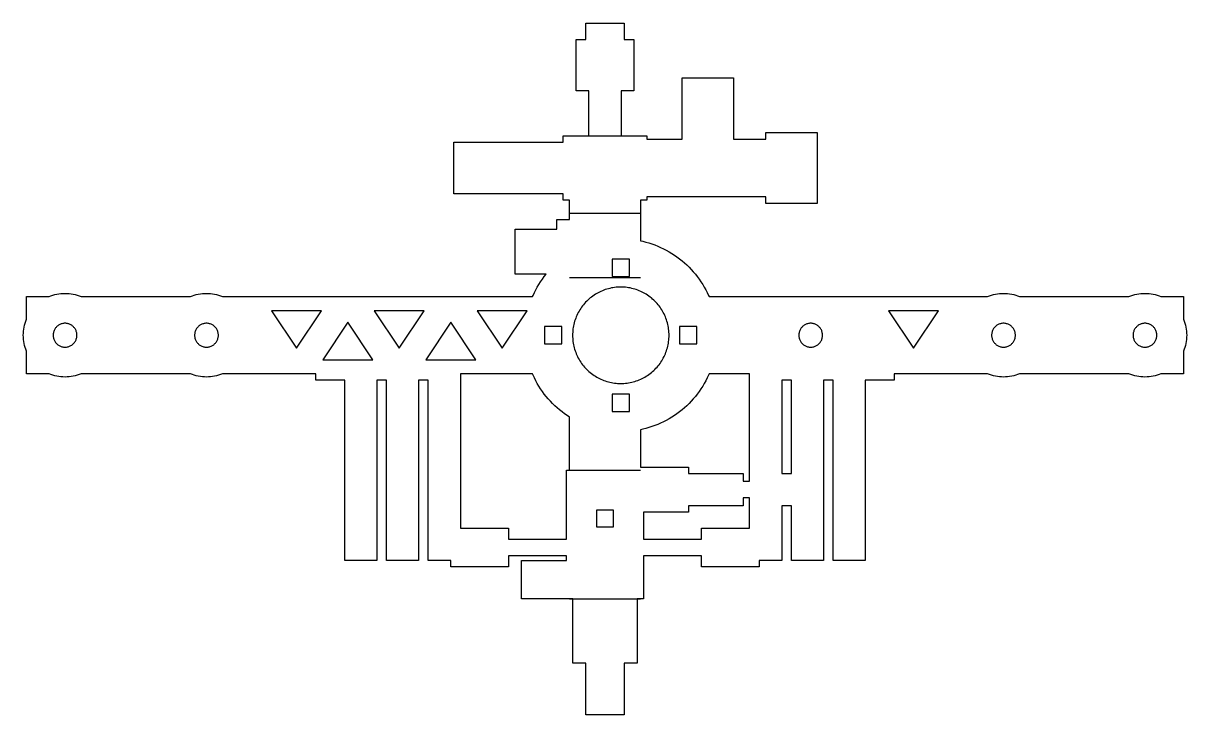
# Model space of a CAD drawing. Header units: millimetres. Extents: x 4 to 356, y 4 to 259.
# Drawn here: x 4 to 185, y 151.5 to 259 of the extents above; entities that cross this region are included whole.
import ezdxf

# ---------------------------------------------------------------- set-up
doc = ezdxf.new("R2010")
doc.units = ezdxf.units.MM
doc.layers.add('CUT', color=1, linetype='Continuous')
doc.layers.add('ENGRAVE', color=5, linetype='Continuous')

msp = doc.modelspace()

# ---------------------------------------------------------------- linework, layer by layer
at = {"layer": 'CUT'}
for points in [[(65.5, 203.5), (65.5, 175.5), (60.5, 175.5), (60.5, 203.5), (59, 203.5), (59, 175.5), (54, 175.5), (54, 203.5), (49.5, 203.5), (49.5, 204.5), (35, 204.5), (34.99, 204.49), (34.69, 204.38), (34.39, 204.28), (34.08, 204.19), (33.77, 204.12), (33.45, 204.07), (33.14, 204.03), (32.82, 204.01), (32.5, 204), (32.18, 204.01), (31.86, 204.03), (31.55, 204.07), (31.23, 204.12), (30.92, 204.19), (30.61, 204.28), (30.31, 204.38), (30.01, 204.49), (30, 204.5), (13, 204.5), (12.99, 204.49), (12.69, 204.38), (12.39, 204.28), (12.08, 204.19), (11.77, 204.12), (11.45, 204.07), (11.14, 204.03), (10.82, 204.01), (10.5, 204), (10.18, 204.01), (9.86, 204.03), (9.55, 204.07), (9.23, 204.12), (8.92, 204.19), (8.61, 204.28), (8.31, 204.38), (8.01, 204.49), (8, 204.5), (4.5, 204.5), (4.5, 208), (4.49, 208.01), (4.38, 208.31), (4.28, 208.61), (4.19, 208.92), (4.12, 209.23), (4.07, 209.55), (4.03, 209.86), (4.01, 210.18), (4, 210.5), (4.01, 210.82), (4.03, 211.14), (4.07, 211.45), (4.12, 211.77), (4.19, 212.08), (4.28, 212.39), (4.38, 212.69), (4.49, 212.99), (4.5, 213), (4.5, 216.5), (8, 216.5), (8.01, 216.51), (8.31, 216.62), (8.61, 216.72), (8.92, 216.81), (9.23, 216.88), (9.55, 216.93), (9.86, 216.97), (10.18, 216.99), (10.5, 217), (10.82, 216.99), (11.14, 216.97), (11.45, 216.93), (11.77, 216.88), (12.08, 216.81), (12.39, 216.72), (12.69, 216.62), (12.99, 216.51), (13, 216.5), (30, 216.5), (30.01, 216.51), (30.31, 216.62), (30.61, 216.72), (30.92, 216.81), (31.23, 216.88), (31.55, 216.93), (31.86, 216.97), (32.18, 216.99), (32.5, 217), (32.82, 216.99), (33.14, 216.97), (33.45, 216.93), (33.77, 216.88), (34.08, 216.81), (34.39, 216.72), (34.69, 216.62), (34.99, 216.51), (35, 216.5), (83.22, 216.5), (83.3, 216.68), (83.51, 217.12), (83.73, 217.56), (83.97, 217.99), (84.22, 218.41), (84.49, 218.82), (84.77, 219.23), (85.06, 219.62), (85.36, 220), (80.5, 220), (80.5, 227), (87, 227), (87, 228.5), (89, 228.5), (89, 231.5), (88, 231.5), (88, 232.5), (71, 232.5), (71, 240.5), (88, 240.5), (88, 241.5), (92, 241.5), (92, 248.5), (90, 248.5), (90, 256.5), (91.5, 256.5), (91.5, 259), (97.5, 259), (97.5, 256.5), (99, 256.5), (99, 248.5), (97, 248.5), (97, 241.5), (101, 241.5), (101, 241), (106.5, 241), (106.5, 250.5), (114.5, 250.5), (114.5, 241), (119.5, 241), (119.5, 242), (127.5, 242), (127.5, 231), (119.5, 231), (119.5, 232), (101, 232), (101, 231.5), (100, 231.5), (100, 225.18), (100.37, 225.1), (100.84, 224.98), (101.31, 224.84), (101.78, 224.69), (102.24, 224.53), (102.7, 224.35), (103.15, 224.15), (103.59, 223.94), (104.03, 223.72), (104.46, 223.48), (104.88, 223.23), (105.29, 222.96), (105.7, 222.68), (106.09, 222.39), (106.48, 222.09), (106.85, 221.77), (107.21, 221.44), (107.57, 221.1), (107.91, 220.74), (108.24, 220.38), (108.56, 220.01), (108.86, 219.62), (109.15, 219.23), (109.43, 218.82), (109.7, 218.41), (109.95, 217.99), (110.19, 217.56), (110.41, 217.12), (110.62, 216.68), (110.7, 216.5), (154, 216.5), (154.01, 216.51), (154.31, 216.62), (154.61, 216.72), (154.92, 216.81), (155.23, 216.88), (155.55, 216.93), (155.86, 216.97), (156.18, 216.99), (156.5, 217), (156.82, 216.99), (157.14, 216.97), (157.45, 216.93), (157.77, 216.88), (158.08, 216.81), (158.39, 216.72), (158.69, 216.62), (158.99, 216.51), (159, 216.5), (176, 216.5), (176.01, 216.51), (176.31, 216.62), (176.61, 216.72), (176.92, 216.81), (177.23, 216.88), (177.55, 216.93), (177.86, 216.97), (178.18, 216.99), (178.5, 217), (178.82, 216.99), (179.14, 216.97), (179.45, 216.93), (179.77, 216.88), (180.08, 216.81), (180.39, 216.72), (180.69, 216.62), (180.99, 216.51), (181, 216.5), (184.5, 216.5), (184.5, 213), (184.51, 212.99), (184.62, 212.69), (184.72, 212.39), (184.81, 212.08), (184.88, 211.77), (184.93, 211.45), (184.97, 211.14), (184.99, 210.82), (185, 210.5), (184.99, 210.18), (184.97, 209.86), (184.93, 209.55), (184.88, 209.23), (184.81, 208.92), (184.72, 208.61), (184.62, 208.31), (184.51, 208.01), (184.5, 208), (184.5, 204.5), (181, 204.5), (180.99, 204.49), (180.69, 204.38), (180.39, 204.28), (180.08, 204.19), (179.77, 204.12), (179.45, 204.07), (179.14, 204.03), (178.82, 204.01), (178.5, 204), (178.18, 204.01), (177.86, 204.03), (177.55, 204.07), (177.23, 204.12), (176.92, 204.19), (176.61, 204.28), (176.31, 204.38), (176.01, 204.49), (176, 204.5), (159, 204.5), (158.99, 204.49), (158.69, 204.38), (158.39, 204.28), (158.08, 204.19), (157.77, 204.12), (157.45, 204.07), (157.14, 204.03), (156.82, 204.01), (156.5, 204), (156.18, 204.01), (155.86, 204.03), (155.55, 204.07), (155.23, 204.12), (154.92, 204.19), (154.61, 204.28), (154.31, 204.38), (154.01, 204.49), (154, 204.5), (139.5, 204.5), (139.5, 203.5), (135, 203.5), (135, 175.5), (130, 175.5), (130, 203.5), (128.5, 203.5), (128.5, 175.5), (123.5, 175.5), (123.5, 184), (122, 184), (122, 175.5), (118.5, 175.5), (118.5, 174.5), (109.5, 174.5), (109.5, 176.2), (100.5, 176.2), (100.5, 169.5), (99.5, 169.5), (99.5, 159.5), (97.5, 159.5), (97.5, 151.5), (91.5, 151.5), (91.5, 159.5), (89.5, 159.5), (89.5, 169.5), (88.5, 169.5), (81.5, 169.5), (81.5, 175.5), (88.5, 175.5), (88.5, 176.2), (79.5, 176.2), (79.5, 174.5), (70.5, 174.5), (70.5, 175.5), (67, 175.5), (67, 203.5)], [(98.31, 222.34), (95.61, 222.34), (95.61, 219.64), (98.31, 219.64)], [(104.36, 211.71), (104.32, 211.95), (104.26, 212.19), (104.2, 212.43), (104.14, 212.67), (104.06, 212.9), (103.98, 213.13), (103.89, 213.36), (103.79, 213.59), (103.69, 213.81), (103.57, 214.03), (103.46, 214.24), (103.33, 214.45), (103.2, 214.66), (103.06, 214.86), (102.91, 215.06), (102.76, 215.25), (102.6, 215.44), (102.43, 215.62), (102.26, 215.79), (102.09, 215.96), (101.91, 216.13), (101.72, 216.29), (101.53, 216.44), (101.33, 216.59), (101.13, 216.73), (100.92, 216.86), (100.71, 216.99), (100.5, 217.1), (100.28, 217.22), (100.06, 217.32), (99.83, 217.42), (99.6, 217.51), (99.37, 217.59), (99.14, 217.67), (98.9, 217.73), (98.66, 217.79), (98.42, 217.85), (98.18, 217.89), (97.94, 217.93), (97.7, 217.95), (97.45, 217.97), (97.21, 217.99), (96.96, 217.99), (96.71, 217.99), (96.47, 217.97), (96.22, 217.95), (95.98, 217.93), (95.74, 217.89), (95.5, 217.85), (95.26, 217.79), (95.02, 217.73), (94.78, 217.67), (94.55, 217.59), (94.32, 217.51), (94.09, 217.42), (93.86, 217.32), (93.64, 217.22), (93.42, 217.1), (93.21, 216.99), (93, 216.86), (92.79, 216.73), (92.59, 216.59), (92.39, 216.44), (92.2, 216.29), (92.01, 216.13), (91.83, 215.96), (91.66, 215.79), (91.49, 215.62), (91.32, 215.44), (91.16, 215.25), (91.01, 215.06), (90.86, 214.86), (90.72, 214.66), (90.59, 214.45), (90.46, 214.24), (90.35, 214.03), (90.23, 213.81), (90.13, 213.59), (90.03, 213.36), (89.94, 213.13), (89.86, 212.9), (89.78, 212.67), (89.72, 212.43), (89.66, 212.19), (89.6, 211.95), (89.56, 211.71), (89.52, 211.47), (89.5, 211.23), (89.48, 210.98), (89.46, 210.74), (89.46, 210.49), (89.46, 210.24), (89.48, 210), (89.5, 209.75), (89.52, 209.51), (89.56, 209.27), (89.6, 209.03), (89.66, 208.79), (89.72, 208.55), (89.78, 208.31), (89.86, 208.08), (89.94, 207.85), (90.03, 207.62), (90.13, 207.39), (90.23, 207.17), (90.35, 206.95), (90.46, 206.74), (90.59, 206.53), (90.72, 206.32), (90.86, 206.12), (91.01, 205.92), (91.16, 205.73), (91.32, 205.54), (91.49, 205.36), (91.66, 205.19), (91.83, 205.02), (92.01, 204.85), (92.2, 204.69), (92.39, 204.54), (92.59, 204.39), (92.79, 204.25), (93, 204.12), (93.21, 203.99), (93.42, 203.88), (93.64, 203.76), (93.86, 203.66), (94.09, 203.56), (94.32, 203.47), (94.55, 203.39), (94.78, 203.31), (95.02, 203.25), (95.26, 203.19), (95.5, 203.13), (95.74, 203.09), (95.98, 203.05), (96.22, 203.03), (96.47, 203.01), (96.71, 202.99), (96.96, 202.99), (97.21, 202.99), (97.45, 203.01), (97.7, 203.03), (97.94, 203.05), (98.18, 203.09), (98.42, 203.13), (98.66, 203.19), (98.9, 203.25), (99.14, 203.31), (99.37, 203.39), (99.6, 203.47), (99.83, 203.56), (100.06, 203.66), (100.28, 203.76), (100.5, 203.88), (100.71, 203.99), (100.92, 204.12), (101.13, 204.25), (101.33, 204.39), (101.53, 204.54), (101.72, 204.69), (101.91, 204.85), (102.09, 205.02), (102.26, 205.19), (102.43, 205.36), (102.6, 205.54), (102.76, 205.73), (102.91, 205.92), (103.06, 206.12), (103.2, 206.32), (103.33, 206.53), (103.46, 206.74), (103.57, 206.95), (103.69, 207.17), (103.79, 207.39), (103.89, 207.62), (103.98, 207.85), (104.06, 208.08), (104.14, 208.31), (104.2, 208.55), (104.26, 208.79), (104.32, 209.03), (104.36, 209.27), (104.4, 209.51), (104.42, 209.75), (104.44, 210), (104.46, 210.24), (104.46, 210.49), (104.46, 210.74), (104.44, 210.98), (104.42, 211.23), (104.4, 211.47)], [(42.61, 214.3), (46.5, 208.47), (50.39, 214.3)], [(62.5, 208.47), (66.39, 214.3), (58.61, 214.3)], [(74.61, 214.3), (78.5, 208.47), (82.39, 214.3)], [(138.61, 214.3), (142.5, 208.47), (146.39, 214.3)], [(12.1, 211.43), (12.04, 211.53), (11.97, 211.63), (11.89, 211.72), (11.81, 211.81), (11.72, 211.89), (11.63, 211.97), (11.53, 212.04), (11.42, 212.1), (11.32, 212.16), (11.21, 212.21), (11.09, 212.25), (10.98, 212.29), (10.86, 212.31), (10.74, 212.33), (10.62, 212.35), (10.5, 212.35), (10.38, 212.35), (10.26, 212.33), (10.14, 212.31), (10.02, 212.29), (9.91, 212.25), (9.79, 212.21), (9.68, 212.16), (9.58, 212.1), (9.47, 212.04), (9.37, 211.97), (9.28, 211.89), (9.19, 211.81), (9.11, 211.72), (9.03, 211.63), (8.96, 211.53), (8.9, 211.43), (8.84, 211.32), (8.79, 211.21), (8.75, 211.09), (8.71, 210.98), (8.69, 210.86), (8.67, 210.74), (8.65, 210.62), (8.65, 210.5), (8.65, 210.38), (8.67, 210.26), (8.69, 210.14), (8.71, 210.02), (8.75, 209.91), (8.79, 209.79), (8.84, 209.68), (8.9, 209.57), (8.96, 209.47), (9.03, 209.37), (9.11, 209.28), (9.19, 209.19), (9.28, 209.11), (9.37, 209.03), (9.47, 208.96), (9.58, 208.9), (9.68, 208.84), (9.79, 208.79), (9.91, 208.75), (10.02, 208.71), (10.14, 208.69), (10.26, 208.67), (10.38, 208.65), (10.5, 208.65), (10.62, 208.65), (10.74, 208.67), (10.86, 208.69), (10.98, 208.71), (11.09, 208.75), (11.21, 208.79), (11.32, 208.84), (11.42, 208.9), (11.53, 208.96), (11.63, 209.03), (11.72, 209.11), (11.81, 209.19), (11.89, 209.28), (11.97, 209.37), (12.04, 209.47), (12.1, 209.57), (12.16, 209.68), (12.21, 209.79), (12.25, 209.91), (12.29, 210.02), (12.31, 210.14), (12.33, 210.26), (12.35, 210.38), (12.35, 210.5), (12.35, 210.62), (12.33, 210.74), (12.31, 210.86), (12.29, 210.98), (12.25, 211.09), (12.21, 211.21), (12.16, 211.32)], [(34.04, 211.53), (33.97, 211.63), (33.89, 211.72), (33.81, 211.81), (33.72, 211.89), (33.63, 211.97), (33.53, 212.04), (33.42, 212.1), (33.32, 212.16), (33.21, 212.21), (33.09, 212.25), (32.98, 212.29), (32.86, 212.31), (32.74, 212.33), (32.62, 212.35), (32.5, 212.35), (32.38, 212.35), (32.26, 212.33), (32.14, 212.31), (32.02, 212.29), (31.91, 212.25), (31.79, 212.21), (31.68, 212.16), (31.57, 212.1), (31.47, 212.04), (31.37, 211.97), (31.28, 211.89), (31.19, 211.81), (31.11, 211.72), (31.03, 211.63), (30.96, 211.53), (30.9, 211.43), (30.84, 211.32), (30.79, 211.21), (30.75, 211.09), (30.71, 210.98), (30.69, 210.86), (30.67, 210.74), (30.65, 210.62), (30.65, 210.5), (30.65, 210.38), (30.67, 210.26), (30.69, 210.14), (30.71, 210.02), (30.75, 209.91), (30.79, 209.79), (30.84, 209.68), (30.9, 209.57), (30.96, 209.47), (31.03, 209.37), (31.11, 209.28), (31.19, 209.19), (31.28, 209.11), (31.37, 209.03), (31.47, 208.96), (31.57, 208.9), (31.68, 208.84), (31.79, 208.79), (31.91, 208.75), (32.02, 208.71), (32.14, 208.69), (32.26, 208.67), (32.38, 208.65), (32.5, 208.65), (32.62, 208.65), (32.74, 208.67), (32.86, 208.69), (32.98, 208.71), (33.09, 208.75), (33.21, 208.79), (33.32, 208.84), (33.42, 208.9), (33.53, 208.96), (33.63, 209.03), (33.72, 209.11), (33.81, 209.19), (33.89, 209.28), (33.97, 209.37), (34.04, 209.47), (34.1, 209.57), (34.16, 209.68), (34.21, 209.79), (34.25, 209.91), (34.29, 210.02), (34.31, 210.14), (34.33, 210.26), (34.35, 210.38), (34.35, 210.5), (34.35, 210.62), (34.33, 210.74), (34.31, 210.86), (34.29, 210.98), (34.25, 211.09), (34.21, 211.21), (34.16, 211.32), (34.1, 211.43)], [(58.39, 206.7), (54.5, 212.53), (50.61, 206.7)], [(66.61, 206.7), (74.39, 206.7), (70.5, 212.53)], [(87.81, 209.14), (87.81, 211.84), (85.11, 211.84), (85.11, 209.14)], [(106.11, 211.84), (106.11, 209.14), (108.81, 209.14), (108.81, 211.84)], [(128.16, 211.32), (128.1, 211.43), (128.04, 211.53), (127.97, 211.63), (127.89, 211.72), (127.81, 211.81), (127.72, 211.89), (127.63, 211.97), (127.53, 212.04), (127.42, 212.1), (127.32, 212.16), (127.21, 212.21), (127.09, 212.25), (126.98, 212.29), (126.86, 212.31), (126.74, 212.33), (126.62, 212.35), (126.5, 212.35), (126.38, 212.35), (126.26, 212.33), (126.14, 212.31), (126.02, 212.29), (125.91, 212.25), (125.79, 212.21), (125.68, 212.16), (125.58, 212.1), (125.47, 212.04), (125.37, 211.97), (125.28, 211.89), (125.19, 211.81), (125.11, 211.72), (125.03, 211.63), (124.96, 211.53), (124.9, 211.43), (124.84, 211.32), (124.79, 211.21), (124.75, 211.09), (124.71, 210.98), (124.69, 210.86), (124.67, 210.74), (124.65, 210.62), (124.65, 210.5), (124.65, 210.38), (124.67, 210.26), (124.69, 210.14), (124.71, 210.02), (124.75, 209.91), (124.79, 209.79), (124.84, 209.68), (124.9, 209.57), (124.96, 209.47), (125.03, 209.37), (125.11, 209.28), (125.19, 209.19), (125.28, 209.11), (125.37, 209.03), (125.47, 208.96), (125.58, 208.9), (125.68, 208.84), (125.79, 208.79), (125.91, 208.75), (126.02, 208.71), (126.14, 208.69), (126.26, 208.67), (126.38, 208.65), (126.5, 208.65), (126.62, 208.65), (126.74, 208.67), (126.86, 208.69), (126.98, 208.71), (127.09, 208.75), (127.21, 208.79), (127.32, 208.84), (127.42, 208.9), (127.53, 208.96), (127.63, 209.03), (127.72, 209.11), (127.81, 209.19), (127.89, 209.28), (127.97, 209.37), (128.04, 209.47), (128.1, 209.57), (128.16, 209.68), (128.21, 209.79), (128.25, 209.91), (128.29, 210.02), (128.31, 210.14), (128.33, 210.26), (128.35, 210.38), (128.35, 210.5), (128.35, 210.62), (128.33, 210.74), (128.31, 210.86), (128.29, 210.98), (128.25, 211.09), (128.21, 211.21)], [(157.89, 211.72), (157.81, 211.81), (157.72, 211.89), (157.63, 211.97), (157.53, 212.04), (157.43, 212.1), (157.32, 212.16), (157.21, 212.21), (157.09, 212.25), (156.98, 212.29), (156.86, 212.31), (156.74, 212.33), (156.62, 212.35), (156.5, 212.35), (156.38, 212.35), (156.26, 212.33), (156.14, 212.31), (156.02, 212.29), (155.91, 212.25), (155.79, 212.21), (155.68, 212.16), (155.57, 212.1), (155.47, 212.04), (155.37, 211.97), (155.28, 211.89), (155.19, 211.81), (155.11, 211.72), (155.03, 211.63), (154.96, 211.53), (154.9, 211.43), (154.84, 211.32), (154.79, 211.21), (154.75, 211.09), (154.71, 210.98), (154.69, 210.86), (154.67, 210.74), (154.65, 210.62), (154.65, 210.5), (154.65, 210.38), (154.67, 210.26), (154.69, 210.14), (154.71, 210.02), (154.75, 209.91), (154.79, 209.79), (154.84, 209.68), (154.9, 209.57), (154.96, 209.47), (155.03, 209.37), (155.11, 209.28), (155.19, 209.19), (155.28, 209.11), (155.37, 209.03), (155.47, 208.96), (155.57, 208.9), (155.68, 208.84), (155.79, 208.79), (155.91, 208.75), (156.02, 208.71), (156.14, 208.69), (156.26, 208.67), (156.38, 208.65), (156.5, 208.65), (156.62, 208.65), (156.74, 208.67), (156.86, 208.69), (156.98, 208.71), (157.09, 208.75), (157.21, 208.79), (157.32, 208.84), (157.43, 208.9), (157.53, 208.96), (157.63, 209.03), (157.72, 209.11), (157.81, 209.19), (157.89, 209.28), (157.97, 209.37), (158.04, 209.47), (158.1, 209.57), (158.16, 209.68), (158.21, 209.79), (158.25, 209.91), (158.29, 210.02), (158.31, 210.14), (158.33, 210.26), (158.35, 210.38), (158.35, 210.5), (158.35, 210.62), (158.33, 210.74), (158.31, 210.86), (158.29, 210.98), (158.25, 211.09), (158.21, 211.21), (158.16, 211.32), (158.1, 211.43), (158.04, 211.53), (157.97, 211.63)], [(179.97, 211.63), (179.89, 211.72), (179.81, 211.81), (179.72, 211.89), (179.63, 211.97), (179.53, 212.04), (179.43, 212.1), (179.32, 212.16), (179.21, 212.21), (179.09, 212.25), (178.98, 212.29), (178.86, 212.31), (178.74, 212.33), (178.62, 212.35), (178.5, 212.35), (178.38, 212.35), (178.26, 212.33), (178.14, 212.31), (178.02, 212.29), (177.91, 212.25), (177.79, 212.21), (177.68, 212.16), (177.57, 212.1), (177.47, 212.04), (177.37, 211.97), (177.28, 211.89), (177.19, 211.81), (177.11, 211.72), (177.03, 211.63), (176.96, 211.53), (176.9, 211.43), (176.84, 211.32), (176.79, 211.21), (176.75, 211.09), (176.71, 210.98), (176.69, 210.86), (176.67, 210.74), (176.65, 210.62), (176.65, 210.5), (176.65, 210.38), (176.67, 210.26), (176.69, 210.14), (176.71, 210.02), (176.75, 209.91), (176.79, 209.79), (176.84, 209.68), (176.9, 209.57), (176.96, 209.47), (177.03, 209.37), (177.11, 209.28), (177.19, 209.19), (177.28, 209.11), (177.37, 209.03), (177.47, 208.96), (177.57, 208.9), (177.68, 208.84), (177.79, 208.79), (177.91, 208.75), (178.02, 208.71), (178.14, 208.69), (178.26, 208.67), (178.38, 208.65), (178.5, 208.65), (178.62, 208.65), (178.74, 208.67), (178.86, 208.69), (178.98, 208.71), (179.09, 208.75), (179.21, 208.79), (179.32, 208.84), (179.43, 208.9), (179.53, 208.96), (179.63, 209.03), (179.72, 209.11), (179.81, 209.19), (179.89, 209.28), (179.97, 209.37), (180.04, 209.47), (180.1, 209.57), (180.16, 209.68), (180.21, 209.79), (180.25, 209.91), (180.29, 210.02), (180.31, 210.14), (180.33, 210.26), (180.35, 210.38), (180.35, 210.5), (180.35, 210.62), (180.33, 210.74), (180.31, 210.86), (180.29, 210.98), (180.25, 211.09), (180.21, 211.21), (180.16, 211.32), (180.1, 211.43), (180.04, 211.53)], [(87.07, 199.21), (86.71, 199.54), (86.35, 199.88), (86.01, 200.24), (85.68, 200.6), (85.36, 200.97), (85.06, 201.36), (84.77, 201.75), (84.49, 202.16), (84.22, 202.57), (83.97, 202.99), (83.73, 203.42), (83.51, 203.86), (83.3, 204.3), (83.21, 204.5), (72, 204.5), (72, 180.5), (79.5, 180.5), (79.5, 178.8), (88.5, 178.8), (88.5, 189.5), (89, 189.5), (89, 197.78), (88.63, 198.02), (88.22, 198.3), (87.83, 198.59), (87.44, 198.89)], [(107.57, 199.88), (107.21, 199.54), (106.85, 199.21), (106.48, 198.89), (106.09, 198.59), (105.7, 198.3), (105.29, 198.02), (104.88, 197.75), (104.46, 197.5), (104.03, 197.26), (103.59, 197.04), (103.15, 196.83), (102.7, 196.63), (102.24, 196.45), (101.78, 196.29), (101.31, 196.14), (100.84, 196), (100.37, 195.88), (100, 195.8), (100, 190), (107.5, 190), (107.5, 189), (116, 189), (116, 187.8), (117, 187.8), (117, 204.5), (110.71, 204.5), (110.62, 204.3), (110.41, 203.86), (110.19, 203.42), (109.95, 202.99), (109.7, 202.57), (109.43, 202.16), (109.15, 201.75), (108.86, 201.36), (108.56, 200.97), (108.24, 200.6), (107.91, 200.24)], [(122, 189), (123.5, 189), (123.5, 203.5), (122, 203.5)], [(95.61, 198.64), (98.31, 198.64), (98.31, 201.34), (95.61, 201.34)], [(109.5, 180.5), (117, 180.5), (117, 185.2), (116, 185.2), (116, 184), (107.5, 184), (107.5, 183), (100.5, 183), (100.5, 178.8), (109.5, 178.8)], [(93.2, 183.3), (93.2, 180.7), (95.8, 180.7), (95.8, 183.3)]]:
    msp.add_lwpolyline(points, close=True, dxfattribs=at)
at = {"layer": 'ENGRAVE'}
for points in [[(89, 241.5), (100, 241.5)], [(89, 229.5), (100, 229.5)], [(89, 219.5), (100, 219.5)], [(89, 189.5), (100, 189.5)], [(89, 169.5), (100, 169.5)]]:
    msp.add_lwpolyline(points, dxfattribs=at)

doc.saveas('drawing.dxf')
